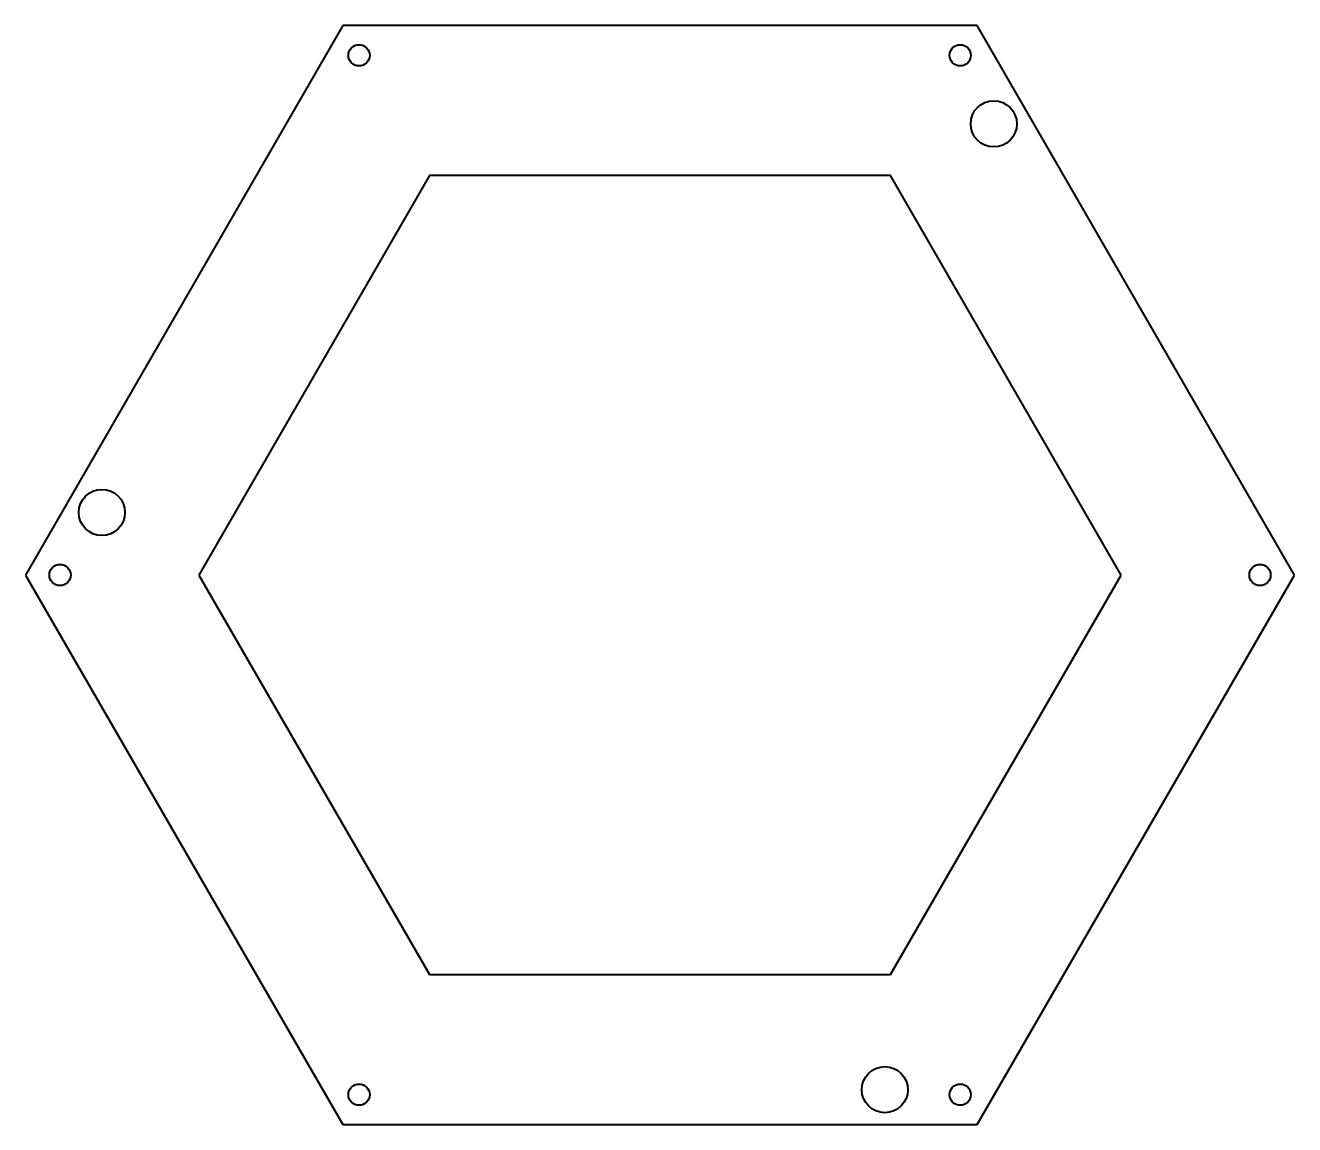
# Model space of a CAD drawing. Header units: millimetres. Extents: x -89 to 89, y -77 to 77.
import ezdxf

# ---------------------------------------------------------------- set-up
doc = ezdxf.new("R2010")
doc.units = ezdxf.units.MM
doc.layers.add('Layer1', color=7, linetype='Continuous')

msp = doc.modelspace()

# ---------------------------------------------------------------- linework, layer by layer
at = {"layer": 'Layer1', "color": 5, "lineweight": 40, "ltscale": 25.4}
for p, q in [((-44.72, 77.46), (-89.45, 0)), ((44.72, 77.46), (-44.72, 77.46)), ((89.45, 0), (44.72, 77.46)), ((-32.5, 56.29), (-65, 0)), ((32.5, 56.29), (-32.5, 56.29)), ((65, 0), (32.5, 56.29)), ((-89.45, 0), (-44.72, -77.46)), ((-65, 0), (-32.5, -56.29)), ((32.5, -56.29), (65, 0)), ((44.72, -77.46), (89.45, 0)), ((-32.5, -56.29), (32.5, -56.29)), ((-44.72, -77.46), (44.72, -77.46))]:
    msp.add_line(p, q, dxfattribs=at)
for centre, radius in [((-42.42, 73.24), 1.5), ((42.31, 73.24), 1.5), ((47.04, 63.58), 3.25), ((-78.66, 8.82), 3.25), ((-84.56, 0), 1.5), ((84.57, 0), 1.5), ((31.69, -72.54), 3.25), ((-42.42, -73.24), 1.5), ((42.31, -73.24), 1.5)]:
    msp.add_circle(centre, radius, dxfattribs=at)

doc.saveas('drawing.dxf')
